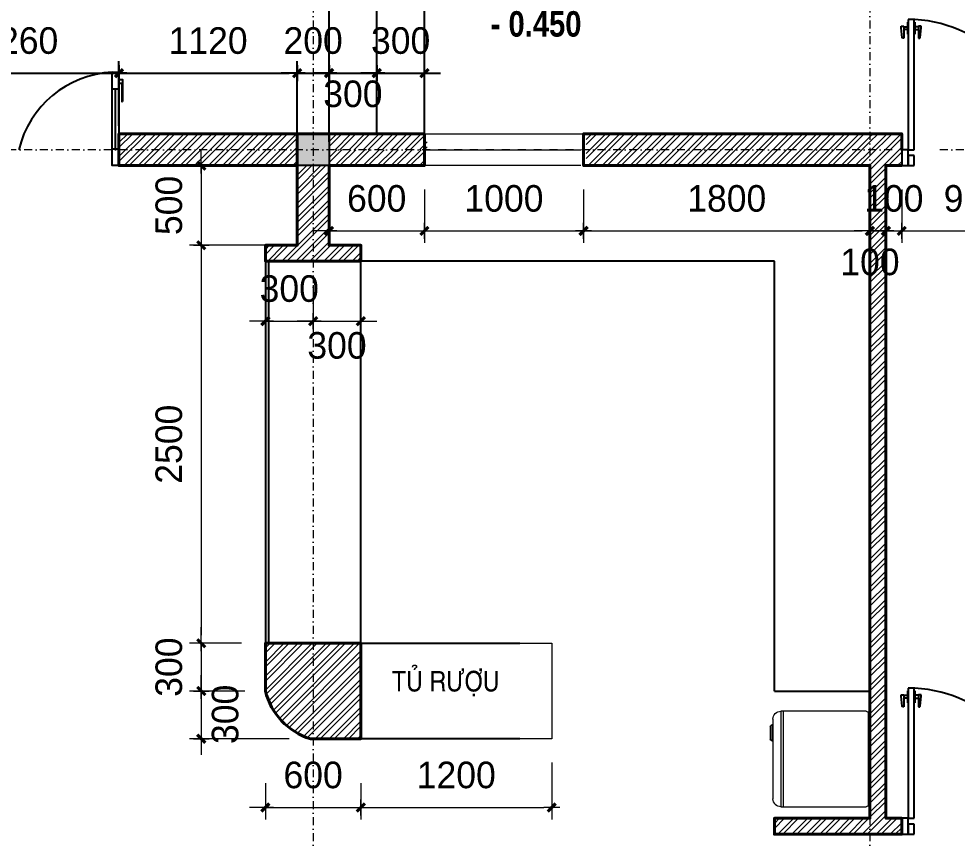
# Model space of a CAD drawing. Header units: millimetres. Extents: x 615730 to 2792744, y 139412 to 597571.
# Drawn here: x 1276692 to 1282591, y 294886 to 300034 of the extents above; entities that cross this region are included whole.
import ezdxf

# ---------------------------------------------------------------- set-up
doc = ezdxf.new("R2010")
doc.units = ezdxf.units.MM
doc.header["$MEASUREMENT"] = 0
doc.header["$PDMODE"] = 34
doc.linetypes.add('DASHDOT', pattern=[1, 0.5, -0.25, 0, -0.25])
doc.layers.get('0').update_dxf_attribs({"lineweight": 5})
for name, color, linetype, lineweight in [('Block', 46, 'Continuous', 9), ('NETNGOAITUONG', 1, 'Continuous', 40), ('NTHAY1', 61, 'Continuous', 25), ('TIM TRUC', 149, 'DASHDOT', 9), ('VATDUNG', 33, 'Continuous', 13), ('VLIEU', 250, 'Continuous', 9)]:
    doc.layers.add(name, color=color, linetype=linetype, lineweight=lineweight)
for name, color, linetype in [('CUA', 132, 'Continuous'), ('DOORS', 1, 'Continuous'), ('NET MANH', 252, 'Continuous'), ('SWING', 7, 'Continuous'), ('TEXT', 2, 'Continuous'), ('VL', 155, 'Continuous')]:
    doc.layers.add(name, color=color, linetype=linetype)
doc.styles.get("Standard").update_dxf_attribs({"font": ''})
doc.styles.add('STYLE2', font='')
doc.styles.add('VNI-AVO', font='vni-roms.shx')
doc.styles.get('Standard').set_extended_font_data('VNI-Avo')
doc.styles.get('STYLE2').set_extended_font_data('.VnArial NarrowH')
doc.dimstyles.new('1-50b', dxfattribs={"dimtxt": 167, "dimasz": 50, "dimexe": 75, "dimexo": 150, "dimgap": 120, "dimtad": 1, "dimdec": 0, "dimzin": 12, "dimtxsty": 'VNI-AVO', "dimblk": ']', "dimcen": 0, "dimdle": 50, "dimclrd": 252, "dimclre": 252, "dimclrt": 2, "dimadec": 0, "dimazin": 0, "dimtfac": 1, "dimtdec": 0, "dimtix": 1, "dimtmove": 2, "dimatfit": 0, "dimldrblk": 'OPEN90', "dimfxl": 1, "dimlwd": -1, "dimlwe": -1, "dimarcsym": 0})
pattern_1 = [(45, (600767.42, 0), (-44.194174, 44.194174), []), (45, (600767.42, 31.25), (-44.194174, 44.194174), [])]

# ---------------------------------------------------------------- blocks, each defined once
blk = doc.blocks.new('08PDRR02')
at = {"color": 0, "linetype": 'ByBlock'}
for p, q in [((1, 0), (0, 0)), ((0, 0), (0, -1)), ((1, -1), (1, 0)), ((0, -1), (1, -1))]:
    blk.add_line(p, q, dxfattribs=at)
blk = doc.blocks.new('08PDNB02')
at = {"color": 0, "linetype": 'ByBlock'}
for p, q in [((1.25, -0.55), (1.25, 2.75)), ((1.25, 2.75), (1.54, 2.75)), ((1.54, 2.75), (1.69, 2.59)), ((1.69, 2.59), (1.95, -0.13)), ((0, -1.62), (0, 1.62)), ((0, 1.62), (0.25, 1.62)), ((0.25, -1.62), (0.25, 1.62)), ((0.25, 0.38), (1.25, 0.38)), ((0.25, -1.62), (0, -1.62)), ((1.25, -0.38), (0.25, -0.38)), ((1.95, -0.55), (1.25, -0.55)), ((1.95, -0.13), (1.95, -0.55))]:
    blk.add_line(p, q, dxfattribs=at)
blk = doc.blocks.new('*U45')
at = {"layer": 'DOORS', "color": 0, "linetype": 'Continuous', "ltscale": 200}
for p, q in [((0, 15), (0, 55)), ((900, 15), (900, 55)), ((0, -25), (0, -55)), ((900, -25), (900, -55))]:
    blk.add_line(p, q, dxfattribs=at)
at = {"layer": 'SWING', "color": 1, "linetype": 'Continuous', "ltscale": 200}
blk.add_arc((0, 55), 900, 0, 90, dxfattribs=at)
at = {"layer": 'DOORS', "color": 8, "linetype": 'Continuous', "ltscale": 200, "xscale": 25.4, "yscale": 25.4, "zscale": 25.4, "rotation": 180}
blk.add_blockref('08PDNB02', (0, 895), dxfattribs=at)
at = {"layer": 'DOORS', "color": 0, "linetype": 'Continuous', "ltscale": 200, "xscale": 900, "yscale": 39.99999999999999, "rotation": 90}
blk.add_blockref('08PDRR02', (0, 55), dxfattribs=at)
at = {"layer": 'DOORS', "color": 8, "linetype": 'Continuous', "ltscale": 200, "xscale": 25.4, "yscale": -25.4, "zscale": 25.4}
blk.add_blockref('08PDNB02', (40, 895), dxfattribs=at)
at = {"layer": 'DOORS', "color": 0, "linetype": 'Continuous', "ltscale": 200, "xscale": 45, "yscale": 110}
for p in [(-45, 55), (900, 55)]:
    blk.add_blockref('08PDRR02', p, dxfattribs=at)
at = {"layer": 'DOORS', "color": 1, "linetype": 'Continuous', "ltscale": 200, "xscale": 39.99999999999999, "yscale": 69.99999999999999}
for p in [(0, 15), (860, 15)]:
    blk.add_blockref('08PDRR02', p, dxfattribs=at)
blk = doc.blocks.new(']')
for p, q in [((1, 0), (-1, 0)), ((0, 1), (0, -1))]:
    blk.add_line(p, q)
at = {"color": 9, "const_width": 0.4}
blk.add_lwpolyline([(-0.51, -0.51), (0.51, 0.51)], dxfattribs=at)
blk = doc.blocks.new('*D2141')
at = {"layer": 'DEFPOINTS', "color": 0, "ltscale": 10, "transparency": 16777216}
for p in [(1277322.3, 299692.5), (1276062.3, 299211.3, -0.3), (1277322.3, 299211.4)]:
    blk.add_point(p, dxfattribs=at)
at = {"layer": 'VL', "color": 252, "ltscale": 10, "transparency": 16777216}
for p, q in [((1276062.3, 299361.3), (1276062.3, 299767.5)), ((1277322.3, 299361.4), (1277322.3, 299767.5)), ((1276112.3, 299692.5), (1277272.3, 299692.5))]:
    blk.add_line(p, q, dxfattribs=at)
at = {"layer": 'VL', "color": 252, "ltscale": 10, "transparency": 16777216, "xscale": 50, "yscale": 50, "zscale": 50, "rotation": 180}
blk.add_blockref(']', (1276062.3, 299692.5), dxfattribs=at)
at = {"layer": 'VL', "color": 252, "ltscale": 10, "transparency": 16777216, "xscale": 50, "yscale": 50, "zscale": 50}
blk.add_blockref(']', (1277322.3, 299692.5), dxfattribs=at)
at = {"layer": 'VL', "color": 2, "ltscale": 10, "transparency": 16777216, "insert": (1276692.3, 299896), "char_height": 167, "attachment_point": 5, "style": 'VNI-AVO'}
blk.add_mtext('1260', dxfattribs=at)
blk = doc.blocks.new('_Open90')
at = {"color": 0, "linetype": 'ByBlock', "lineweight": -2}
for p, q in [((0, 0), (-1, 0)), ((-0.5, 0.5), (0, 0)), ((0, 0), (-0.5, -0.5))]:
    blk.add_line(p, q, dxfattribs=at)
blk = doc.blocks.new('*D2142')
at = {"layer": 'DEFPOINTS', "color": 0, "ltscale": 10, "transparency": 16777216}
for p in [(1278442.4, 299692.5), (1277322.3, 299211.4), (1278442.4, 299111.4)]:
    blk.add_point(p, dxfattribs=at)
at = {"layer": 'VL', "color": 252, "ltscale": 10, "transparency": 16777216}
for p, q in [((1277322.3, 299361.4), (1277322.3, 299767.5)), ((1278442.4, 299261.4), (1278442.4, 299767.5)), ((1277372.3, 299692.5), (1278392.4, 299692.5))]:
    blk.add_line(p, q, dxfattribs=at)
at = {"layer": 'VL', "color": 252, "ltscale": 10, "transparency": 16777216, "xscale": 50, "yscale": 50, "zscale": 50, "rotation": 180}
blk.add_blockref(']', (1277322.3, 299692.5), dxfattribs=at)
at = {"layer": 'VL', "color": 252, "ltscale": 10, "transparency": 16777216, "xscale": 50, "yscale": 50, "zscale": 50}
blk.add_blockref(']', (1278442.4, 299692.5), dxfattribs=at)
at = {"layer": 'VL', "color": 2, "ltscale": 10, "transparency": 16777216, "insert": (1277882.3, 299896), "char_height": 167, "attachment_point": 5, "style": 'VNI-AVO'}
blk.add_mtext('1120', dxfattribs=at)
blk = doc.blocks.new('*D2143')
at = {"layer": 'DEFPOINTS', "color": 0, "ltscale": 10, "transparency": 16777216}
for p in [(1278642.4, 299692.5), (1278442.4, 299111.4), (1278642.4, 299111.4)]:
    blk.add_point(p, dxfattribs=at)
at = {"layer": 'VL', "color": 252, "ltscale": 10, "transparency": 16777216}
for p, q in [((1278442.4, 299261.4), (1278442.4, 299767.5)), ((1278642.4, 299261.4), (1278642.4, 299767.5)), ((1278392.4, 299692.5), (1278342.4, 299692.5)), ((1278442.4, 299692.5), (1278642.4, 299692.5)), ((1278692.4, 299692.5), (1278742.4, 299692.5))]:
    blk.add_line(p, q, dxfattribs=at)
at = {"layer": 'VL', "color": 252, "ltscale": 10, "transparency": 16777216, "xscale": 50, "yscale": 50, "zscale": 50}
blk.add_blockref(']', (1278442.4, 299692.5), dxfattribs=at)
at = {"layer": 'VL', "color": 252, "ltscale": 10, "transparency": 16777216, "xscale": 50, "yscale": 50, "zscale": 50, "rotation": 180}
blk.add_blockref(']', (1278642.4, 299692.5), dxfattribs=at)
at = {"layer": 'VL', "color": 2, "ltscale": 10, "transparency": 16777216, "insert": (1278542.4, 299896), "char_height": 167, "attachment_point": 5, "style": 'VNI-AVO'}
blk.add_mtext('200', dxfattribs=at)
blk = doc.blocks.new('*D2144')
at = {"layer": 'DEFPOINTS', "color": 0, "ltscale": 10, "transparency": 16777216}
for p in [(1278942.5, 299692.5), (1278942.5, 299311.4), (1278642.4, 299111.4)]:
    blk.add_point(p, dxfattribs=at)
at = {"layer": 'VL', "color": 252, "ltscale": 10, "transparency": 16777216}
for p, q in [((1278642.4, 299261.4), (1278642.4, 299767.5)), ((1278942.5, 299461.4), (1278942.5, 299767.5)), ((1278592.4, 299692.5), (1278542.4, 299692.5)), ((1278642.4, 299692.5), (1278942.5, 299692.5)), ((1278992.5, 299692.5), (1279042.5, 299692.5))]:
    blk.add_line(p, q, dxfattribs=at)
at = {"layer": 'VL', "color": 252, "ltscale": 10, "transparency": 16777216, "xscale": 50, "yscale": 50, "zscale": 50}
blk.add_blockref(']', (1278642.4, 299692.5), dxfattribs=at)
at = {"layer": 'VL', "color": 252, "ltscale": 10, "transparency": 16777216, "xscale": 50, "yscale": 50, "zscale": 50, "rotation": 180}
blk.add_blockref(']', (1278942.5, 299692.5), dxfattribs=at)
at = {"layer": 'VL', "color": 2, "ltscale": 10, "transparency": 16777216, "insert": (1278792.4, 299561.5), "char_height": 167, "attachment_point": 5, "style": 'VNI-AVO'}
blk.add_mtext('300', dxfattribs=at)
blk = doc.blocks.new('*D2145')
at = {"layer": 'DEFPOINTS', "color": 0, "ltscale": 10, "transparency": 16777216}
for p in [(1279242.5, 299692.5), (1278942.5, 299311.4), (1279242.5, 299311.4)]:
    blk.add_point(p, dxfattribs=at)
at = {"layer": 'VL', "color": 252, "ltscale": 10, "transparency": 16777216}
for p, q in [((1278942.5, 299461.4), (1278942.5, 299767.5)), ((1279242.5, 299461.4), (1279242.5, 299767.5)), ((1278892.5, 299692.5), (1278842.5, 299692.5)), ((1278942.5, 299692.5), (1279242.5, 299692.5)), ((1279292.5, 299692.5), (1279342.5, 299692.5))]:
    blk.add_line(p, q, dxfattribs=at)
at = {"layer": 'VL', "color": 252, "ltscale": 10, "transparency": 16777216, "xscale": 50, "yscale": 50, "zscale": 50}
blk.add_blockref(']', (1278942.5, 299692.5), dxfattribs=at)
at = {"layer": 'VL', "color": 252, "ltscale": 10, "transparency": 16777216, "xscale": 50, "yscale": 50, "zscale": 50, "rotation": 180}
blk.add_blockref(']', (1279242.5, 299692.5), dxfattribs=at)
at = {"layer": 'VL', "color": 2, "ltscale": 10, "transparency": 16777216, "insert": (1279092.5, 299896), "char_height": 167, "attachment_point": 5, "style": 'VNI-AVO'}
blk.add_mtext('300', dxfattribs=at)
blk = doc.blocks.new('TULANH')
at = {"layer": 'Block', "extrusion": (0, 0, -1)}
for p, q in [((235, 0), (-235, 0)), ((-235, -15), (-235, 0)), ((235, -15), (235, 0)), ((-300, -550), (300, -550)), ((-300, -565), (300, -565)), ((-214, -619.6), (-214, -622.3)), ((-115.1, -619.6), (-214, -619.6)), ((-204, -632.3), (-125.1, -632.3)), ((-115.1, -622.3), (-115.1, -619.6))]:
    blk.add_line(p, q, dxfattribs=at)
at = {"layer": 'Block', "color": 1, "extrusion": (0, 0, -1)}
for p, q in [((-300, -30), (-300, -565)), ((285, -15), (-285, -15)), ((300, -565), (300, -30)), ((-250, -615), (250, -615))]:
    blk.add_line(p, q, dxfattribs=at)
for centre, radius, start, end in [((285, -30), 15, 0, 90), ((-285, -30), 15, 90, 180), ((250, -565), 50, 270, 0), ((-250, -565), 50, 180, 270)]:
    blk.add_arc(centre, radius, start, end, dxfattribs=at)
at = {"layer": 'Block', "extrusion": (0, 0, -1)}
for centre, start, end in [((204, -622.3), 270, 0), ((125.1, -622.3), 180, 270)]:
    blk.add_arc(centre, 10, start, end, dxfattribs=at)
blk = doc.blocks.new('*D2217')
at = {"layer": 'DEFPOINTS', "color": 0, "ltscale": 10, "transparency": 16777216}
for p in [(1278242.4, 298511.4), (1278542.5, 298511.4), (1278542.5, 298134.6)]:
    blk.add_point(p, dxfattribs=at)
at = {"layer": 'VLIEU', "color": 252, "ltscale": 10, "transparency": 16777216}
for p, q in [((1278242.4, 298361.4), (1278242.4, 298059.6)), ((1278542.5, 298361.4), (1278542.5, 298059.6)), ((1278192.4, 298134.6), (1278142.4, 298134.6)), ((1278242.4, 298134.6), (1278542.5, 298134.6)), ((1278592.5, 298134.6), (1278642.5, 298134.6))]:
    blk.add_line(p, q, dxfattribs=at)
at = {"layer": 'VLIEU', "color": 252, "ltscale": 10, "transparency": 16777216, "xscale": 50, "yscale": 50, "zscale": 50}
blk.add_blockref(']', (1278242.4, 298134.6), dxfattribs=at)
at = {"layer": 'VLIEU', "color": 252, "ltscale": 10, "transparency": 16777216, "xscale": 50, "yscale": 50, "zscale": 50, "rotation": 180}
blk.add_blockref(']', (1278542.5, 298134.6), dxfattribs=at)
at = {"layer": 'VLIEU', "color": 2, "ltscale": 10, "transparency": 16777216, "insert": (1278392.4, 298338.1), "char_height": 167, "attachment_point": 5, "style": 'VNI-AVO'}
blk.add_mtext('300', dxfattribs=at)
blk = doc.blocks.new('*D2218')
at = {"layer": 'DEFPOINTS', "color": 0, "ltscale": 10, "transparency": 16777216}
for p in [(1278542.5, 298511.4), (1278842.4, 298511.4), (1278842.4, 298134.6)]:
    blk.add_point(p, dxfattribs=at)
at = {"layer": 'VLIEU', "color": 252, "ltscale": 10, "transparency": 16777216}
for p, q in [((1278542.5, 298361.4), (1278542.5, 298059.6)), ((1278842.4, 298361.4), (1278842.4, 298059.6)), ((1278492.5, 298134.6), (1278442.5, 298134.6)), ((1278542.5, 298134.6), (1278842.4, 298134.6)), ((1278892.4, 298134.6), (1278942.4, 298134.6))]:
    blk.add_line(p, q, dxfattribs=at)
at = {"layer": 'VLIEU', "color": 252, "ltscale": 10, "transparency": 16777216, "xscale": 50, "yscale": 50, "zscale": 50}
blk.add_blockref(']', (1278542.5, 298134.6), dxfattribs=at)
at = {"layer": 'VLIEU', "color": 252, "ltscale": 10, "transparency": 16777216, "xscale": 50, "yscale": 50, "zscale": 50, "rotation": 180}
blk.add_blockref(']', (1278842.4, 298134.6), dxfattribs=at)
at = {"layer": 'VLIEU', "color": 2, "ltscale": 10, "transparency": 16777216, "insert": (1278692.4, 297981.2), "char_height": 167, "attachment_point": 5, "style": 'VNI-AVO'}
blk.add_mtext('300', dxfattribs=at)
blk = doc.blocks.new('*D2259')
at = {"layer": 'DEFPOINTS', "color": 0, "ltscale": 10, "transparency": 16777216}
for p in [(1278642.4, 299111.4), (1279241.9, 299111.4), (1279241.9, 298701.1)]:
    blk.add_point(p, dxfattribs=at)
at = {"layer": 'VLIEU', "color": 252, "ltscale": 10, "transparency": 16777216}
for p, q in [((1278642.4, 298961.4), (1278642.4, 298626.1)), ((1279241.9, 298961.4), (1279241.9, 298626.1)), ((1278592.4, 298701.1), (1278542.4, 298701.1)), ((1278642.4, 298701.1), (1279241.9, 298701.1)), ((1279291.9, 298701.1), (1279341.9, 298701.1))]:
    blk.add_line(p, q, dxfattribs=at)
at = {"layer": 'VLIEU', "color": 252, "ltscale": 10, "transparency": 16777216, "xscale": 50, "yscale": 50, "zscale": 50}
blk.add_blockref(']', (1278642.4, 298701.1), dxfattribs=at)
at = {"layer": 'VLIEU', "color": 252, "ltscale": 10, "transparency": 16777216, "xscale": 50, "yscale": 50, "zscale": 50, "rotation": 180}
blk.add_blockref(']', (1279241.9, 298701.1), dxfattribs=at)
at = {"layer": 'VLIEU', "color": 2, "ltscale": 10, "transparency": 16777216, "insert": (1278942.1, 298904.6), "char_height": 167, "attachment_point": 5, "style": 'VNI-AVO'}
blk.add_mtext('600', dxfattribs=at)
blk = doc.blocks.new('*D2260')
at = {"layer": 'DEFPOINTS', "color": 0, "ltscale": 10, "transparency": 16777216}
for p in [(1279241.9, 299111.4), (1280241.9, 299111.3), (1280241.9, 298701.1)]:
    blk.add_point(p, dxfattribs=at)
at = {"layer": 'VLIEU', "color": 252, "ltscale": 10, "transparency": 16777216}
for p, q in [((1279241.9, 298961.4), (1279241.9, 298626.1)), ((1280241.9, 298961.3), (1280241.9, 298626.1)), ((1279291.9, 298701.1), (1280191.9, 298701.1))]:
    blk.add_line(p, q, dxfattribs=at)
at = {"layer": 'VLIEU', "color": 252, "ltscale": 10, "transparency": 16777216, "xscale": 50, "yscale": 50, "zscale": 50, "rotation": 180}
blk.add_blockref(']', (1279241.9, 298701.1), dxfattribs=at)
at = {"layer": 'VLIEU', "color": 252, "ltscale": 10, "transparency": 16777216, "xscale": 50, "yscale": 50, "zscale": 50}
blk.add_blockref(']', (1280241.9, 298701.1), dxfattribs=at)
at = {"layer": 'VLIEU', "color": 2, "ltscale": 10, "transparency": 16777216, "insert": (1279741.9, 298904.6), "char_height": 167, "attachment_point": 5, "style": 'VNI-AVO'}
blk.add_mtext('1000', dxfattribs=at)
blk = doc.blocks.new('*D2261')
at = {"layer": 'DEFPOINTS', "color": 0, "ltscale": 10, "transparency": 16777216}
for p in [(1280241.9, 299111.3), (1282042.3, 299111.3), (1282042.3, 298701.1)]:
    blk.add_point(p, dxfattribs=at)
at = {"layer": 'VLIEU', "color": 252, "ltscale": 10, "transparency": 16777216}
for p, q in [((1280241.9, 298961.3), (1280241.9, 298626.1)), ((1282042.3, 298961.3), (1282042.3, 298626.1)), ((1280291.9, 298701.1), (1281992.3, 298701.1))]:
    blk.add_line(p, q, dxfattribs=at)
at = {"layer": 'VLIEU', "color": 252, "ltscale": 10, "transparency": 16777216, "xscale": 50, "yscale": 50, "zscale": 50, "rotation": 180}
blk.add_blockref(']', (1280241.9, 298701.1), dxfattribs=at)
at = {"layer": 'VLIEU', "color": 252, "ltscale": 10, "transparency": 16777216, "xscale": 50, "yscale": 50, "zscale": 50}
blk.add_blockref(']', (1282042.3, 298701.1), dxfattribs=at)
at = {"layer": 'VLIEU', "color": 2, "ltscale": 10, "transparency": 16777216, "insert": (1281142.1, 298904.6), "char_height": 167, "attachment_point": 5, "style": 'VNI-AVO'}
blk.add_mtext('1800', dxfattribs=at)
blk = doc.blocks.new('*D2262')
at = {"layer": 'DEFPOINTS', "color": 0, "ltscale": 10, "transparency": 16777216}
for p in [(1282042.3, 299111.3), (1282142.3, 299111.3), (1282142.3, 298701.1)]:
    blk.add_point(p, dxfattribs=at)
at = {"layer": 'VLIEU', "color": 252, "ltscale": 10, "transparency": 16777216}
for p, q in [((1282042.3, 298961.3), (1282042.3, 298626.1)), ((1282142.3, 298961.3), (1282142.3, 298626.1)), ((1281992.3, 298701.1), (1281942.3, 298701.1)), ((1282042.3, 298701.1), (1282142.3, 298701.1)), ((1282192.3, 298701.1), (1282242.3, 298701.1))]:
    blk.add_line(p, q, dxfattribs=at)
at = {"layer": 'VLIEU', "color": 252, "ltscale": 10, "transparency": 16777216, "xscale": 50, "yscale": 50, "zscale": 50}
blk.add_blockref(']', (1282042.3, 298701.1), dxfattribs=at)
at = {"layer": 'VLIEU', "color": 252, "ltscale": 10, "transparency": 16777216, "xscale": 50, "yscale": 50, "zscale": 50, "rotation": 180}
blk.add_blockref(']', (1282142.3, 298701.1), dxfattribs=at)
at = {"layer": 'VLIEU', "color": 2, "ltscale": 10, "transparency": 16777216, "insert": (1282042.3, 298505.5), "char_height": 167, "attachment_point": 5, "style": 'VNI-AVO'}
blk.add_mtext('100', dxfattribs=at)
blk = doc.blocks.new('*D2263')
at = {"layer": 'DEFPOINTS', "color": 0, "ltscale": 10, "transparency": 16777216}
for p in [(1282142.3, 299111.3), (1282242.3, 299111.3), (1282242.3, 298701.1)]:
    blk.add_point(p, dxfattribs=at)
at = {"layer": 'VLIEU', "color": 252, "ltscale": 10, "transparency": 16777216}
for p, q in [((1282142.3, 298961.3), (1282142.3, 298626.1)), ((1282242.3, 298961.3), (1282242.3, 298626.1)), ((1282092.3, 298701.1), (1282042.3, 298701.1)), ((1282142.3, 298701.1), (1282242.3, 298701.1)), ((1282292.3, 298701.1), (1282342.3, 298701.1))]:
    blk.add_line(p, q, dxfattribs=at)
at = {"layer": 'VLIEU', "color": 252, "ltscale": 10, "transparency": 16777216, "xscale": 50, "yscale": 50, "zscale": 50}
blk.add_blockref(']', (1282142.3, 298701.1), dxfattribs=at)
at = {"layer": 'VLIEU', "color": 252, "ltscale": 10, "transparency": 16777216, "xscale": 50, "yscale": 50, "zscale": 50, "rotation": 180}
blk.add_blockref(']', (1282242.3, 298701.1), dxfattribs=at)
at = {"layer": 'VLIEU', "color": 2, "ltscale": 10, "transparency": 16777216, "insert": (1282192.3, 298904.6), "char_height": 167, "attachment_point": 5, "style": 'VNI-AVO'}
blk.add_mtext('100', dxfattribs=at)
blk = doc.blocks.new('*D2264')
at = {"layer": 'DEFPOINTS', "color": 0, "ltscale": 10, "transparency": 16777216}
for p in [(1282242.3, 299111.3), (1283142.3, 299111.2), (1283142.3, 298701.1)]:
    blk.add_point(p, dxfattribs=at)
at = {"layer": 'VLIEU', "color": 252, "ltscale": 10, "transparency": 16777216}
for p, q in [((1282242.3, 298961.3), (1282242.3, 298626.1)), ((1283142.3, 298961.2), (1283142.3, 298626.1)), ((1282292.3, 298701.1), (1283092.3, 298701.1))]:
    blk.add_line(p, q, dxfattribs=at)
at = {"layer": 'VLIEU', "color": 252, "ltscale": 10, "transparency": 16777216, "xscale": 50, "yscale": 50, "zscale": 50, "rotation": 180}
blk.add_blockref(']', (1282242.3, 298701.1), dxfattribs=at)
at = {"layer": 'VLIEU', "color": 252, "ltscale": 10, "transparency": 16777216, "xscale": 50, "yscale": 50, "zscale": 50}
blk.add_blockref(']', (1283142.3, 298701.1), dxfattribs=at)
at = {"layer": 'VLIEU', "color": 2, "ltscale": 10, "transparency": 16777216, "insert": (1282692.3, 298904.6), "char_height": 167, "attachment_point": 5, "style": 'VNI-AVO'}
blk.add_mtext('900', dxfattribs=at)
blk = doc.blocks.new('*D2243')
at = {"layer": 'DEFPOINTS', "color": 0, "ltscale": 10, "transparency": 16777216}
for p in [(1278442.4, 299111.4), (1277839.6, 298611.4), (1278442.4, 298611.4)]:
    blk.add_point(p, dxfattribs=at)
at = {"layer": 'VLIEU', "color": 252, "ltscale": 10, "transparency": 16777216}
for p, q in [((1277839.6, 299161.4), (1277839.6, 299211.4)), ((1278292.4, 299111.4), (1277764.6, 299111.4)), ((1277839.6, 299111.4), (1277839.6, 298611.4)), ((1278292.4, 298611.4), (1277764.6, 298611.4)), ((1277839.6, 298561.4), (1277839.6, 298511.4))]:
    blk.add_line(p, q, dxfattribs=at)
at = {"layer": 'VLIEU', "color": 252, "ltscale": 10, "transparency": 16777216, "xscale": 50, "yscale": 50, "zscale": 50}
for p, rotation in [((1277839.6, 299111.4), 270), ((1277839.6, 298611.4), 90)]:
    blk.add_blockref(']', p, dxfattribs=dict(at, rotation=rotation))
at = {"layer": 'VLIEU', "color": 2, "ltscale": 10, "transparency": 16777216, "insert": (1277636.1, 298861.4), "char_height": 167, "attachment_point": 5, "rotation": 90, "style": 'VNI-AVO'}
blk.add_mtext('500', dxfattribs=at)
blk = doc.blocks.new('*D2244')
at = {"layer": 'DEFPOINTS', "color": 0, "ltscale": 10, "transparency": 16777216}
for p in [(1278442.4, 298611.4), (1277839.6, 296111.2), (1278242.4, 296111.2)]:
    blk.add_point(p, dxfattribs=at)
at = {"layer": 'VLIEU', "color": 252, "ltscale": 10, "transparency": 16777216}
for p, q in [((1278292.4, 298611.4), (1277764.6, 298611.4)), ((1277839.6, 298561.4), (1277839.6, 296161.2)), ((1278092.4, 296111.2), (1277764.6, 296111.2))]:
    blk.add_line(p, q, dxfattribs=at)
at = {"layer": 'VLIEU', "color": 252, "ltscale": 10, "transparency": 16777216, "xscale": 50, "yscale": 50, "zscale": 50}
for p, rotation in [((1277839.6, 298611.4), 90), ((1277839.6, 296111.2), 270)]:
    blk.add_blockref(']', p, dxfattribs=dict(at, rotation=rotation))
at = {"layer": 'VLIEU', "color": 2, "ltscale": 10, "transparency": 16777216, "insert": (1277636.1, 297361.3), "char_height": 167, "attachment_point": 5, "rotation": 90, "style": 'VNI-AVO'}
blk.add_mtext('2500', dxfattribs=at)
blk = doc.blocks.new('*D2245')
at = {"layer": 'DEFPOINTS', "color": 0, "ltscale": 10, "transparency": 16777216}
for p in [(1278242.4, 296111.2), (1277839.6, 295811.1), (1278242.4, 295811.1)]:
    blk.add_point(p, dxfattribs=at)
at = {"layer": 'VLIEU', "color": 252, "ltscale": 10, "transparency": 16777216}
for p, q in [((1277839.6, 296161.2), (1277839.6, 296211.2)), ((1278092.4, 296111.2), (1277764.6, 296111.2)), ((1277839.6, 296111.2), (1277839.6, 295811.1)), ((1278092.4, 295811.1), (1277764.6, 295811.1)), ((1277839.6, 295761.1), (1277839.6, 295711.1))]:
    blk.add_line(p, q, dxfattribs=at)
at = {"layer": 'VLIEU', "color": 252, "ltscale": 10, "transparency": 16777216, "xscale": 50, "yscale": 50, "zscale": 50}
for p, rotation in [((1277839.6, 296111.2), 270), ((1277839.6, 295811.1), 90)]:
    blk.add_blockref(']', p, dxfattribs=dict(at, rotation=rotation))
at = {"layer": 'VLIEU', "color": 2, "ltscale": 10, "transparency": 16777216, "insert": (1277636.1, 295961.1), "char_height": 167, "attachment_point": 5, "rotation": 90, "style": 'VNI-AVO'}
blk.add_mtext('300', dxfattribs=at)
blk = doc.blocks.new('*D2246')
at = {"layer": 'DEFPOINTS', "color": 0, "ltscale": 10, "transparency": 16777216}
for p in [(1278262.9, 295811.1), (1277839.6, 295511.1), (1278542.5, 295511.1)]:
    blk.add_point(p, dxfattribs=at)
at = {"layer": 'VLIEU', "color": 252, "ltscale": 10, "transparency": 16777216}
for p, q in [((1277839.6, 295861.1), (1277839.6, 295911.1)), ((1278112.9, 295811.1), (1277764.6, 295811.1)), ((1277839.6, 295811.1), (1277839.6, 295511.1)), ((1278392.5, 295511.1), (1277764.6, 295511.1)), ((1277839.6, 295461.1), (1277839.6, 295411.1))]:
    blk.add_line(p, q, dxfattribs=at)
at = {"layer": 'VLIEU', "color": 252, "ltscale": 10, "transparency": 16777216, "xscale": 50, "yscale": 50, "zscale": 50}
for p, rotation in [((1277839.6, 295811.1), 270), ((1277839.6, 295511.1), 90)]:
    blk.add_blockref(']', p, dxfattribs=dict(at, rotation=rotation))
at = {"layer": 'VLIEU', "color": 2, "ltscale": 10, "transparency": 16777216, "insert": (1277990.1, 295664.5), "char_height": 167, "attachment_point": 5, "rotation": 90, "style": 'VNI-AVO'}
blk.add_mtext('300', dxfattribs=at)
blk = doc.blocks.new('*D2199')
at = {"layer": 'DEFPOINTS', "color": 0, "ltscale": 10, "transparency": 16777216}
for p in [(1278242.4, 295382.6), (1278842.4, 295382.6), (1278842.4, 295079.2)]:
    blk.add_point(p, dxfattribs=at)
at = {"layer": 'VLIEU', "color": 252, "ltscale": 10, "transparency": 16777216}
for p, q in [((1278242.4, 295232.6), (1278242.4, 295004.2)), ((1278842.4, 295232.6), (1278842.4, 295004.2)), ((1278192.4, 295079.2), (1278142.4, 295079.2)), ((1278242.4, 295079.2), (1278842.4, 295079.2)), ((1278892.4, 295079.2), (1278942.4, 295079.2))]:
    blk.add_line(p, q, dxfattribs=at)
at = {"layer": 'VLIEU', "color": 252, "ltscale": 10, "transparency": 16777216, "xscale": 50, "yscale": 50, "zscale": 50}
blk.add_blockref(']', (1278242.4, 295079.2), dxfattribs=at)
at = {"layer": 'VLIEU', "color": 252, "ltscale": 10, "transparency": 16777216, "xscale": 50, "yscale": 50, "zscale": 50, "rotation": 180}
blk.add_blockref(']', (1278842.4, 295079.2), dxfattribs=at)
at = {"layer": 'VLIEU', "color": 2, "ltscale": 10, "transparency": 16777216, "insert": (1278542.4, 295282.7), "char_height": 167, "attachment_point": 5, "style": 'VNI-AVO'}
blk.add_mtext('600', dxfattribs=at)
blk = doc.blocks.new('*D2714')
at = {"layer": 'DEFPOINTS', "color": 0, "ltscale": 10, "transparency": 16777216}
for p in [(1280042.1, 295511.1), (1278842.4, 295382.6), (1280042.1, 295079.2)]:
    blk.add_point(p, dxfattribs=at)
at = {"layer": 'VLIEU', "color": 252, "ltscale": 10, "transparency": 16777216}
for p, q in [((1280042.1, 295361.1), (1280042.1, 295004.2)), ((1278842.4, 295232.6), (1278842.4, 295004.2)), ((1278892.4, 295079.2), (1279992.1, 295079.2))]:
    blk.add_line(p, q, dxfattribs=at)
at = {"layer": 'VLIEU', "color": 252, "ltscale": 10, "transparency": 16777216, "xscale": 50, "yscale": 50, "zscale": 50, "rotation": 180}
blk.add_blockref(']', (1278842.4, 295079.2), dxfattribs=at)
at = {"layer": 'VLIEU', "color": 252, "ltscale": 10, "transparency": 16777216, "xscale": 50, "yscale": 50, "zscale": 50}
blk.add_blockref(']', (1280042.1, 295079.2), dxfattribs=at)
at = {"layer": 'VLIEU', "color": 2, "ltscale": 10, "transparency": 16777216, "insert": (1279442.2, 295282.7), "char_height": 167, "attachment_point": 5, "style": 'VNI-AVO'}
blk.add_mtext('1200', dxfattribs=at)

msp = doc.modelspace()

# ---------------------------------------------------------------- hatches: boundary and pattern name
at = {"layer": 'VLIEU', "ltscale": 10}
h = msp.add_hatch(dxfattribs=at)
h.set_pattern_fill('STEEL', color=256, scale=500, style=0)
h.set_pattern_definition(pattern_1)
h.paths.add_polyline_path([(1278442.4, 299311.3), (1277322.3, 299311.4), (1277322.3, 299211.3), (1278442.4, 299211.3)])
h.paths.add_polyline_path([(1278442.4, 299211.3), (1277322.3, 299211.3), (1277322.3, 299111.4), (1278442.4, 299111.4)])
h.paths.add_polyline_path([(1278542.5, 299111.4), (1278442.4, 299111.4), (1278442.4, 298611.4), (1278242.4, 298611.4), (1278242.4, 298511.4), (1278542.5, 298511.4)])
h.paths.add_polyline_path([(1278642.4, 299111.4), (1278542.5, 299111.4), (1278542.5, 298511.4), (1278842.4, 298511.4), (1278842.4, 298611.4), (1278642.4, 298611.4)])
h.paths.add_polyline_path([(1278285.9, 300021.3), (1278798.8, 300021.3), (1278798.8, 299770.8), (1278285.9, 299770.8)], flags=9)
h.paths.add_polyline_path([(1278536, 299686.8), (1279048.9, 299686.8), (1279048.9, 299436.3), (1278536, 299436.3)], flags=9)
h.paths.add_polyline_path([(1278836, 300021.3), (1279349, 300021.3), (1279349, 299770.8), (1278836, 299770.8)], flags=9)
h = msp.add_hatch(dxfattribs=at)
h.set_pattern_fill('STEEL', color=256, scale=500, style=0)
h.set_pattern_definition([(45, (600767.42, 99.97), (-44.194174, 44.194174), []), (45, (600767.42, 131.22), (-44.194174, 44.194174), [])])
h.paths.add_polyline_path([(1279258.9, 299311.3), (1278642.4, 299311.3), (1278642.4, 299211.3), (1279258.9, 299211.2)])
h = msp.add_hatch(dxfattribs=at)
h.set_pattern_fill('STEEL', color=256, scale=500, style=0)
h.set_pattern_definition(pattern_1)
h.paths.add_polyline_path([(1282042.3, 299111.4), (1282042.3, 299211.3), (1280258.9, 299211.3), (1280258.9, 299111.3)])
h.paths.add_polyline_path([(1280258.9, 299311.3), (1280258.9, 299211.3), (1282042.3, 299211.3), (1282042.3, 299311.4)])
h = msp.add_hatch(dxfattribs=at)
h.set_pattern_fill('STEEL', color=256, scale=500, style=0)
h.set_pattern_definition(pattern_1)
h.paths.add_polyline_path([(1282142.3, 299111.3), (1282242.3, 299111.3), (1282242.3, 299211.3), (1282242.3, 299311.4), (1282042.3, 299311.4), (1282042.3, 299111.4), (1282042.3, 299111.4), (1282042.3, 295011.6), (1282042.3, 295011.6), (1282042.3, 294911.6), (1282242.3, 294911.6), (1282242.3, 295011.6), (1282142.3, 295011.6)])
h = msp.add_hatch(dxfattribs=at)
h.set_pattern_fill('STEEL', color=256, scale=500, style=0)
h.set_pattern_definition(pattern_1)
h.paths.add_polyline_path([(1279241.9, 299111.3), (1279241.9, 299211.3), (1278642.4, 299211.3), (1278642.4, 299111.4)])
h = msp.add_hatch(dxfattribs=at)
h.set_pattern_fill('STEEL', color=256, scale=500, style=0)
h.set_pattern_definition([(45, (573395.9, -3e-09), (-44.194174, 44.194174), []), (45, (573395.9, 31.25), (-44.194174, 44.194174), [])])
edge = h.paths.add_edge_path()
edge.add_line((1278842.4, 296111.2), (1278242.4, 296111.2))
edge.add_line((1278242.4, 296111.2), (1278242.4, 295811.1))
edge.add_arc((1278649.5, 295911.8), 419.4, 193.8928, 252.83207)
edge.add_line((1278525.7, 295511.1), (1278842.4, 295511.1))
edge.add_line((1278842.4, 295511.1), (1278842.4, 296111.2))
h = msp.add_hatch(dxfattribs=at)
h.set_pattern_fill('STEEL', color=256, scale=500, style=0)
h.set_pattern_definition(pattern_1)
h.paths.add_polyline_path([(1282042.3, 294911.6), (1282042.3, 295011.6), (1281442.3, 295011.6), (1281442.3, 294911.6)])

# ---------------------------------------------------------------- linework, layer by layer
at = {"layer": 'CUA'}
msp.add_line((1277301.2, 299217), (1277301.2, 299592.5), dxfattribs=at)
for points in [[(1277322.3, 299592.5), (1277280.1, 299592.5), (1277280.1, 299698.1), (1277322.3, 299698.1), (1277322.3, 299592.5)], [(1277322.3, 299652.1), (1277345.2, 299652.1), (1277345.2, 299514.9)], [(1277280.1, 299217), (1277280.1, 299620.6)], [(1277322.3, 299629.2), (1277340.6, 299629.2), (1277340.6, 299514.9), (1277345.2, 299514.9)], [(1277322.3, 299606.3), (1277322.3, 299202.8)], [(1277280.1, 299217), (1277322.3, 299217), (1277322.3, 299111.4), (1277280.1, 299111.4), (1277280.1, 299217)]]:
    msp.add_lwpolyline(points, dxfattribs=at)
msp.add_arc((1277311.2, 299062.3), 636.6, 92.80469, 166.46504, dxfattribs=at)
at = {"layer": 'NET MANH'}
msp.add_lwpolyline([(1278442.4, 299311.4), (1278642.4, 299311.4), (1278642.4, 299111.4), (1278442.4, 299111.4)], close=True, dxfattribs=at)
msp.add_solid([(1278442.4, 299111.4), (1278642.4, 299111.4), (1278442.4, 299311.4), (1278642.4, 299311.4)], dxfattribs=at)
at = {"layer": 'NETNGOAITUONG'}
for p, q in [((1278442.4, 299311.4), (1278442.4, 299111.4)), ((1282242.3, 295011.6), (1282242.3, 294911.6))]:
    msp.add_line(p, q, dxfattribs=at)
for points in [[(1279241.9, 299311.3), (1279241.9, 299111.3), (1278642.4, 299111.4), (1278642.4, 298611.4), (1278842.4, 298611.4), (1278842.4, 298511.4), (1278242.4, 298511.4), (1278242.4, 298611.4), (1278442.4, 298611.4), (1278442.4, 299111.4), (1277322.3, 299111.4), (1277322.3, 299311.4), (1279241.9, 299311.3)], [(1282242.3, 299111.3), (1282142.3, 299111.3), (1282142.3, 295011.6), (1282242.3, 295011.6), (1282242.3, 294911.6), (1281442.3, 294911.6), (1281442.3, 295011.6), (1282042.3, 295011.6), (1282042.3, 299111.4), (1280241.9, 299111.3), (1280241.9, 299311.3), (1282242.3, 299311.4), (1282242.3, 299211.3), (1282242.3, 299211.3)]]:
    msp.add_lwpolyline(points, dxfattribs=at)
msp.add_lwpolyline([(1278842.4, 296111.2), (1278242.4, 296111.2), (1278242.4, 295811.1, 0.262995), (1278525.7, 295511.1), (1278842.4, 295511.1), (1278842.4, 296111.2)], format="xyb", dxfattribs=at)
at = {"layer": 'TIM TRUC', "ltscale": 100}
for p, q in [((1278542.5, 302326.1), (1278542.5, 287814.8)), ((1282042.3, 302326.1), (1282042.3, 287814.8)), ((1282181, 299211.3), (1262767.9, 299211.3)), ((1283632.4, 299211.3), (1282462.8, 299211.3, -0.5))]:
    msp.add_line(p, q, dxfattribs=at)
at = {"layer": 'VL', "ltscale": 10}
for p, q in [((1278642.5, 299311.4), (1278642.5, 301111.6)), ((1278942.5, 299311.4), (1278942.5, 301111.6)), ((1279242.5, 299311.4), (1279242.5, 301111.6)), ((1277322.3, 299111.4), (1277322.3, 299311.4)), ((1278242.4, 298511.4), (1278242.4, 296111.2)), ((1278262.4, 298511.4), (1278262.4, 296111.2)), ((1281442.3, 298511.4), (1278842.4, 298511.4)), ((1278842.4, 296111.2), (1278842.4, 298511.4)), ((1281442.3, 295811.1), (1281442.3, 298511.4)), ((1278842.4, 296111.2), (1279842.1, 296111.2)), ((1281442.3, 295811.1), (1282042.3, 295811.1)), ((1279842.1, 295511.1), (1278525.7, 295511.1))]:
    msp.add_line(p, q, dxfattribs=at)
at = {"layer": 'VLIEU', "ltscale": 10}
for p, q in [((1279242.5, 299311.4), (1280241.9, 299311.4)), ((1279242.5, 299211.3), (1280225.5, 299211.4)), ((1280225.5, 299111.3), (1279242.5, 299111.3))]:
    msp.add_line(p, q, dxfattribs=at)
msp.add_lwpolyline([(1278842.4, 296111.2), (1280042.1, 296111.2), (1280042.1, 295511.1), (1278842.4, 295511.1), (1278842.4, 296111.2)], dxfattribs=at)

# ---------------------------------------------------------------- block references
at = {"layer": 'NTHAY1', "xscale": 0.9090857494156808, "yscale": 0.9090857494156808, "zscale": 0.9090857494156808}
for p in [(1282283.2, 299161.3), (1282283.2, 294961.6)]:
    msp.add_blockref('*U45', p, dxfattribs=at)
at = {"layer": 'VATDUNG', "rotation": 270}
msp.add_blockref('TULANH', (1282047.8, 295383.9), dxfattribs=at)

# ---------------------------------------------------------------- texts
at = {"layer": 'NTHAY1', "insert": (1280229.1, 300081.8), "char_height": 160, "width": 11369.12, "attachment_point": 3}
msp.add_mtext('{\\fVNI-Helve-Condense|b1|i0|c0|p2;- 0.450}', dxfattribs=at)
at = {"layer": 'TEXT', "color": 140, "style": 'STYLE2'}
msp.add_text('Tñ R¦îU', height=128, dxfattribs=at).set_placement((1279037.6, 295809))

# ---------------------------------------------------------------- dimensions: what is measured, and where the dimension line sits
at = {"layer": 'VL', "ltscale": 10}
for base, p1, p2, picture, middle in [((1277322.3, 299692.5), (1276062.3, 299211.3, -0.3), (1277322.3, 299211.4), '*D2141', (1276692.3, 299896)), ((1278442.4, 299692.5), (1277322.3, 299211.4), (1278442.4, 299111.4), '*D2142', (1277882.3, 299896)), ((1278642.4, 299692.5), (1278442.4, 299111.4), (1278642.4, 299111.4), '*D2143', (1278542.4, 299896)), ((1279242.5, 299692.5), (1278942.5, 299311.4), (1279242.5, 299311.4), '*D2145', (1279092.5, 299896))]:
    dim = msp.add_linear_dim(base=base, p1=p1, p2=p2, dimstyle='1-50b', override={"dimfxl": 40}, dxfattribs=at)
    dim.commit()
    dim.dimension.update_dxf_attribs({"geometry": picture, "text_midpoint": middle})
dim = msp.add_linear_dim(base=(1278942.5, 299692.5), p1=(1278642.4, 299111.4), p2=(1278942.5, 299311.4), dimstyle='1-50b', override={"dimfxl": 40}, dxfattribs=at)
dim.commit()
dim.dimension.update_dxf_attribs({"geometry": '*D2144', "text_midpoint": (1278792.4, 299561.5), "dimtype": 160})
at = {"layer": 'VLIEU', "ltscale": 10}
for base, p1, p2, picture, middle in [((1277839.6, 298611.4), (1278442.4, 299111.4), (1278442.4, 298611.4), '*D2243', (1277636.1, 298861.4)), ((1277839.6, 296111.2), (1278442.4, 298611.4), (1278242.4, 296111.2), '*D2244', (1277636.1, 297361.3)), ((1277839.6, 295811.1), (1278242.4, 296111.2), (1278242.4, 295811.1), '*D2245', (1277636.1, 295961.1))]:
    dim = msp.add_linear_dim(base=base, p1=p1, p2=p2, angle=90, dimstyle='1-50b', override={"dimfxl": 2}, dxfattribs=at)
    dim.commit()
    dim.dimension.update_dxf_attribs({"geometry": picture, "text_midpoint": middle})
for base, p1, p2, picture, middle in [((1279241.8851, 298701.1404), (1278642.3543, 299111.3564), (1279241.8851, 299111.3564), '*D2259', (1278942.1197, 298904.6404)), ((1280241.9, 298701.1), (1279241.9, 299111.4), (1280241.9, 299111.3), '*D2260', (1279741.9, 298904.6)), ((1282042.3, 298701.1), (1280241.9, 299111.3), (1282042.3, 299111.3), '*D2261', (1281142.1, 298904.6)), ((1282242.3, 298701.1), (1282142.3, 299111.3), (1282242.3, 299111.3), '*D2263', (1282192.3, 298904.6)), ((1283142.3, 298701.1), (1282242.3, 299111.3), (1283142.3, 299111.2), '*D2264', (1282692.3, 298904.6)), ((1278542.5, 298134.6), (1278242.4, 298511.4), (1278542.5, 298511.4), '*D2217', (1278392.4, 298338.1)), ((1280042.1, 295079.2), (1278842.4, 295382.6), (1280042.1, 295511.1), '*D2714', (1279442.2, 295282.7)), ((1278842.4, 295079.2), (1278242.4, 295382.6), (1278842.4, 295382.6), '*D2199', (1278542.4, 295282.7))]:
    dim = msp.add_linear_dim(base=base, p1=p1, p2=p2, dimstyle='1-50b', override={"dimfxl": 2}, dxfattribs=at)
    dim.commit()
    dim.dimension.update_dxf_attribs({"geometry": picture, "text_midpoint": middle})
for base, p1, p2, picture, middle in [((1282142.3, 298701.1), (1282042.3, 299111.3), (1282142.3, 299111.3), '*D2262', (1282042.3, 298505.5)), ((1278842.4, 298134.6), (1278542.5, 298511.4), (1278842.4, 298511.4), '*D2218', (1278692.4, 297981.2))]:
    dim = msp.add_linear_dim(base=base, p1=p1, p2=p2, dimstyle='1-50b', override={"dimfxl": 2}, dxfattribs=at)
    dim.commit()
    dim.dimension.update_dxf_attribs({"geometry": picture, "text_midpoint": middle, "dimtype": 160})
dim = msp.add_linear_dim(base=(1277839.6, 295511.1), p1=(1278262.9, 295811.1), p2=(1278542.5, 295511.1), angle=90, dimstyle='1-50b', override={"dimfxl": 2}, dxfattribs=at)
dim.commit()
dim.dimension.update_dxf_attribs({"geometry": '*D2246', "text_midpoint": (1277990.1, 295664.5), "dimtype": 160})

doc.saveas('drawing.dxf')
